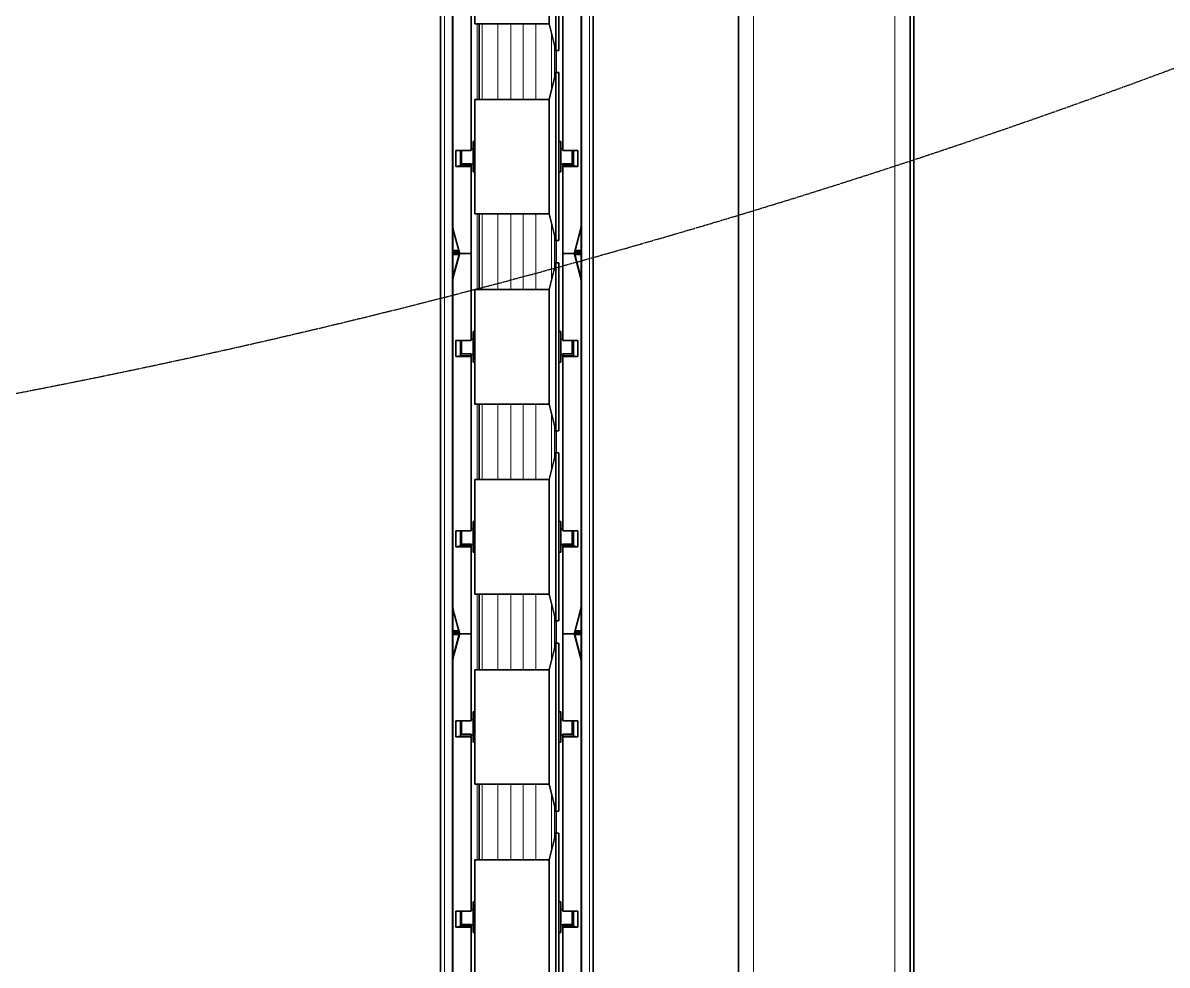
# Model space of a CAD drawing. Header units: inches. Extents: x 185496 to 352137, y 107182 to 179410.
# Drawn here: x 236188.3 to 236488, y 164691.1 to 164937.9 of the extents above; entities that cross this region are included whole.
import ezdxf

# ---------------------------------------------------------------- set-up
doc = ezdxf.new("R2010")
doc.units = ezdxf.units.IN
doc.header["$MEASUREMENT"] = 0
doc.linetypes.add('DASH', pattern=[0.35, 0.25, -0.1])

# ---------------------------------------------------------------- blocks, each defined once
blk = doc.blocks.new('liaojia')
at = {"color": 7, "lineweight": 35}
for p, q in [((799085.27, -280753.72), (799085.27, -279353.72)), ((799086.27, -280753.72), (799086.27, -279353.72)), ((799131.27, -280708.72), (799131.27, -279448.77)), ((799169.27, -280642.43), (799169.27, -279446.99)), ((799169.27, -280642.59), (799169.27, -279449.31)), ((799209.27, -280642.43), (799209.27, -279446.99)), ((799172.47, -280642.36), (799172.47, -279465.13))]:
    blk.add_line(p, q, dxfattribs=at)
at = {"color": 7, "lineweight": 13}
for p, q in [((799090.27, -280708.72), (799090.27, -279444.77)), ((799127.27, -280708.72), (799127.27, -279448.77)), ((799206.27, -280642.34), (799206.27, -279446.91)), ((799208.27, -280642.34), (799208.27, -279446.91)), ((799170.27, -280642.34), (799170.27, -279465.13)), ((799172.27, -280642.34), (799172.27, -279465.13))]:
    blk.add_line(p, q, dxfattribs=at)
at = {"color": 7, "lineweight": 35, "ltscale": 0.057032}
for p, q in [((799177.27, -280243.87), (799177.27, -280266.68)), ((799201.27, -280266.68), (799201.27, -280243.87)), ((799177.27, -280320.67), (799177.27, -280343.49)), ((799201.27, -280343.49), (799201.27, -280320.67)), ((799177.27, -280343.49), (799177.27, -280366.3)), ((799201.27, -280366.3), (799201.27, -280343.49)), ((799177.27, -280420.29), (799177.27, -280443.1)), ((799201.27, -280443.1), (799201.27, -280420.29)), ((799177.27, -280443.1), (799177.27, -280465.92)), ((799201.27, -280465.92), (799201.27, -280443.1))]:
    blk.add_line(p, q, dxfattribs=at)
at = {"color": 7, "lineweight": 35, "ltscale": 0.050207}
for p, q in [((799178.27, -280247.25), (799178.27, -280267.33)), ((799179.07, -280247.25), (799179.07, -280267.33)), ((799178.27, -280346.87), (799178.27, -280366.95)), ((799179.07, -280346.87), (799179.07, -280366.95)), ((799178.27, -280446.48), (799178.27, -280466.57)), ((799179.07, -280446.48), (799179.07, -280466.57))]:
    blk.add_line(p, q, dxfattribs=at)
at = {"color": 7, "lineweight": 35, "ltscale": 0.212965}
for p, q in [((799172.47, -280251.08), (799172.47, -280336.27)), ((799206.07, -280336.27), (799206.07, -280251.08)), ((799172.47, -280350.7), (799172.47, -280435.89)), ((799206.07, -280435.89), (799206.07, -280350.7)), ((799172.47, -280450.32), (799172.47, -280535.51)), ((799206.07, -280535.51), (799206.07, -280450.32))]:
    blk.add_line(p, q, dxfattribs=at)
at = {"color": 7, "lineweight": 35, "ltscale": 0.034232}
for p, q in [((799180.82, -280254.25), (799180.82, -280267.94)), ((799200.27, -280254.25), (799200.27, -280267.94)), ((799180.82, -280304.06), (799180.82, -280317.75)), ((799200.27, -280304.06), (799200.27, -280317.75)), ((799180.82, -280353.87), (799180.82, -280367.56)), ((799200.27, -280353.87), (799200.27, -280367.56)), ((799180.82, -280403.67), (799180.82, -280417.37)), ((799200.27, -280403.67), (799200.27, -280417.37)), ((799180.82, -280453.48), (799180.82, -280467.18)), ((799200.27, -280453.48), (799200.27, -280467.18)), ((799180.82, -280503.29), (799180.82, -280516.99)), ((799200.27, -280516.99), (799200.27, -280503.29))]:
    blk.add_line(p, q, dxfattribs=at)
at = {"color": 7, "lineweight": 35, "ltscale": 0.01046}
for p, q in [((799173.31, -280270.86), (799173.31, -280266.68)), ((799205.24, -280266.68), (799205.24, -280270.86)), ((799173.31, -280320.67), (799173.31, -280316.49)), ((799205.24, -280316.49), (799205.24, -280320.67)), ((799173.31, -280370.48), (799173.31, -280366.3)), ((799205.24, -280366.3), (799205.24, -280370.48)), ((799173.31, -280420.29), (799173.31, -280416.11)), ((799205.24, -280416.11), (799205.24, -280420.29)), ((799173.31, -280470.1), (799173.31, -280465.92)), ((799205.24, -280465.92), (799205.24, -280470.1))]:
    blk.add_line(p, q, dxfattribs=at)
at = {"color": 7, "lineweight": 35, "ltscale": 0.009914}
for p, q in [((799173.31, -280266.68), (799177.27, -280266.68)), ((799201.27, -280266.68), (799205.24, -280266.68)), ((799177.27, -280270.86), (799173.31, -280270.86)), ((799205.24, -280270.86), (799201.27, -280270.86)), ((799173.31, -280316.49), (799177.27, -280316.49)), ((799201.27, -280316.49), (799205.24, -280316.49)), ((799177.27, -280320.67), (799173.31, -280320.67)), ((799205.24, -280320.67), (799201.27, -280320.67)), ((799173.31, -280366.3), (799177.27, -280366.3)), ((799201.27, -280366.3), (799205.24, -280366.3)), ((799177.27, -280370.48), (799173.31, -280370.48)), ((799205.24, -280370.48), (799201.27, -280370.48)), ((799173.31, -280416.11), (799177.27, -280416.11)), ((799201.27, -280416.11), (799205.24, -280416.11)), ((799177.27, -280420.29), (799173.31, -280420.29)), ((799205.24, -280420.29), (799201.27, -280420.29)), ((799173.31, -280465.92), (799177.27, -280465.92)), ((799201.27, -280465.92), (799205.24, -280465.92)), ((799177.27, -280470.1), (799173.31, -280470.1)), ((799205.24, -280470.1), (799201.27, -280470.1))]:
    blk.add_line(p, q, dxfattribs=at)
at = {"color": 7, "lineweight": 35, "ltscale": 0.002965}
for p, q in [((799174.47, -280266.9), (799173.31, -280266.68)), ((799205.24, -280266.68), (799204.07, -280266.9)), ((799174.47, -280316.71), (799173.31, -280316.49)), ((799205.24, -280316.49), (799204.07, -280316.71)), ((799174.47, -280366.52), (799173.31, -280366.3)), ((799205.24, -280366.3), (799204.07, -280366.52)), ((799174.47, -280416.33), (799173.31, -280416.11)), ((799205.24, -280416.11), (799204.07, -280416.33)), ((799174.47, -280466.14), (799173.31, -280465.92)), ((799205.24, -280465.92), (799204.07, -280466.14))]:
    blk.add_line(p, q, dxfattribs=at)
at = {"color": 7, "lineweight": 35, "ltscale": 0.007}
for p, q in [((799174.47, -280266.9), (799177.27, -280266.9)), ((799204.07, -280266.9), (799201.27, -280266.9)), ((799174.47, -280316.71), (799177.27, -280316.71)), ((799201.27, -280316.71), (799204.07, -280316.71)), ((799174.47, -280366.52), (799177.27, -280366.52)), ((799204.07, -280366.52), (799201.27, -280366.52)), ((799174.47, -280416.33), (799177.27, -280416.33)), ((799201.27, -280416.33), (799204.07, -280416.33)), ((799174.47, -280466.14), (799177.27, -280466.14)), ((799204.07, -280466.14), (799201.27, -280466.14))]:
    blk.add_line(p, q, dxfattribs=at)
at = {"color": 7, "lineweight": 35, "ltscale": 0.009915}
for p, q in [((799174.47, -280270.86), (799174.47, -280266.9)), ((799204.07, -280266.9), (799204.07, -280270.86)), ((799174.47, -280316.71), (799174.47, -280320.67)), ((799204.07, -280320.67), (799204.07, -280316.71)), ((799174.47, -280370.48), (799174.47, -280366.52)), ((799204.07, -280366.52), (799204.07, -280370.48)), ((799174.47, -280416.33), (799174.47, -280420.29)), ((799204.07, -280420.29), (799204.07, -280416.33)), ((799174.47, -280470.1), (799174.47, -280466.14)), ((799204.07, -280466.14), (799204.07, -280470.1))]:
    blk.add_line(p, q, dxfattribs=at)
at = {"color": 7, "lineweight": 35, "ltscale": 0.000749969}
for p, q in [((799174.47, -280267.36), (799174.77, -280267.36)), ((799203.77, -280267.36), (799204.07, -280267.36)), ((799174.77, -280317.17), (799174.47, -280317.17)), ((799204.07, -280317.17), (799203.77, -280317.17)), ((799174.47, -280366.98), (799174.77, -280366.98)), ((799203.77, -280366.98), (799204.07, -280366.98)), ((799174.77, -280416.79), (799174.47, -280416.79)), ((799204.07, -280416.79), (799203.77, -280416.79)), ((799174.47, -280466.59), (799174.77, -280466.59)), ((799203.77, -280466.59), (799204.07, -280466.59))]:
    blk.add_line(p, q, dxfattribs=at)
at = {"color": 7, "lineweight": 35, "ltscale": 0.00625}
for p, q in [((799177.27, -280267.36), (799174.77, -280267.36)), ((799203.77, -280267.36), (799201.27, -280267.36)), ((799177.27, -280317.17), (799174.77, -280317.17)), ((799203.77, -280317.17), (799201.27, -280317.17)), ((799177.27, -280366.98), (799174.77, -280366.98)), ((799203.77, -280366.98), (799201.27, -280366.98)), ((799177.27, -280416.79), (799174.77, -280416.79)), ((799203.77, -280416.79), (799201.27, -280416.79)), ((799177.27, -280466.59), (799174.77, -280466.59)), ((799203.77, -280466.59), (799201.27, -280466.59))]:
    blk.add_line(p, q, dxfattribs=at)
at = {"color": 7, "lineweight": 35, "ltscale": 0.004289}
for p, q in [((799174.77, -280269.07), (799174.77, -280267.36)), ((799203.77, -280267.36), (799203.77, -280269.07)), ((799174.77, -280318.88), (799174.77, -280317.17)), ((799203.77, -280317.17), (799203.77, -280318.88)), ((799174.77, -280368.69), (799174.77, -280366.98)), ((799203.77, -280366.98), (799203.77, -280368.69)), ((799174.77, -280418.5), (799174.77, -280416.79)), ((799203.77, -280416.79), (799203.77, -280418.5)), ((799174.77, -280468.31), (799174.77, -280466.59)), ((799203.77, -280466.59), (799203.77, -280468.31))]:
    blk.add_line(p, q, dxfattribs=at)
at = {"color": 7, "lineweight": 35, "ltscale": 0.000555229}
for p, q in [((799177.27, -280266.68), (799177.27, -280266.9)), ((799201.27, -280266.9), (799201.27, -280266.68)), ((799177.27, -280316.49), (799177.27, -280316.71)), ((799201.27, -280316.71), (799201.27, -280316.49)), ((799177.27, -280416.11), (799177.27, -280416.33)), ((799201.27, -280416.33), (799201.27, -280416.11)), ((799177.27, -280465.92), (799177.27, -280466.14)), ((799201.27, -280466.14), (799201.27, -280465.92))]:
    blk.add_line(p, q, dxfattribs=at)
at = {"color": 7, "lineweight": 35, "ltscale": 0.001138}
for p, q in [((799177.27, -280266.9), (799177.27, -280267.36)), ((799201.27, -280267.36), (799201.27, -280266.9)), ((799177.27, -280316.71), (799177.27, -280317.17)), ((799201.27, -280317.17), (799201.27, -280316.71)), ((799177.27, -280366.52), (799177.27, -280366.98)), ((799201.27, -280366.98), (799201.27, -280366.52)), ((799177.27, -280416.33), (799177.27, -280416.79)), ((799201.27, -280416.79), (799201.27, -280416.33)), ((799177.27, -280466.14), (799177.27, -280466.59)), ((799201.27, -280466.59), (799201.27, -280466.14))]:
    blk.add_line(p, q, dxfattribs=at)
at = {"color": 7, "lineweight": 35, "ltscale": 0.00125}
for p, q in [((799177.27, -280267.25), (799177.77, -280267.25)), ((799177.77, -280265.25), (799178.27, -280265.25)), ((799200.27, -280265.25), (799200.77, -280265.25)), ((799200.77, -280267.25), (799201.27, -280267.25)), ((799177.27, -280271.25), (799177.77, -280271.25)), ((799177.77, -280273.25), (799178.27, -280273.25)), ((799200.27, -280273.25), (799200.77, -280273.25)), ((799200.77, -280271.25), (799201.27, -280271.25)), ((799177.77, -280315.06), (799178.27, -280315.06)), ((799200.27, -280315.06), (799200.77, -280315.06)), ((799177.27, -280317.06), (799177.77, -280317.06)), ((799200.77, -280317.06), (799201.27, -280317.06)), ((799177.27, -280321.06), (799177.77, -280321.06)), ((799200.77, -280321.06), (799201.27, -280321.06)), ((799177.77, -280323.06), (799178.27, -280323.06)), ((799200.27, -280323.06), (799200.77, -280323.06)), ((799177.27, -280366.87), (799177.77, -280366.87)), ((799177.77, -280364.87), (799178.27, -280364.87)), ((799200.27, -280364.87), (799200.77, -280364.87)), ((799200.77, -280366.87), (799201.27, -280366.87)), ((799177.27, -280370.87), (799177.77, -280370.87)), ((799177.77, -280372.87), (799178.27, -280372.87)), ((799200.27, -280372.87), (799200.77, -280372.87)), ((799200.77, -280370.87), (799201.27, -280370.87)), ((799177.77, -280414.67), (799178.27, -280414.67)), ((799200.27, -280414.67), (799200.77, -280414.67)), ((799177.27, -280416.67), (799177.77, -280416.67)), ((799200.77, -280416.67), (799201.27, -280416.67)), ((799177.27, -280420.67), (799177.77, -280420.67)), ((799200.77, -280420.67), (799201.27, -280420.67)), ((799177.77, -280422.67), (799178.27, -280422.67)), ((799200.27, -280422.67), (799200.77, -280422.67)), ((799177.77, -280464.48), (799178.27, -280464.48)), ((799200.27, -280464.48), (799200.77, -280464.48)), ((799177.27, -280466.48), (799177.77, -280466.48)), ((799200.77, -280466.48), (799201.27, -280466.48)), ((799177.27, -280470.48), (799177.77, -280470.48)), ((799200.77, -280470.48), (799201.27, -280470.48)), ((799177.77, -280472.48), (799178.27, -280472.48)), ((799200.27, -280472.48), (799200.77, -280472.48))]:
    blk.add_line(p, q, dxfattribs=at)
at = {"color": 7, "lineweight": 35, "ltscale": 0.009128}
for p, q in [((799177.77, -280265.25), (799177.77, -280268.9)), ((799200.77, -280268.9), (799200.77, -280265.25)), ((799177.77, -280364.87), (799177.77, -280368.52)), ((799200.77, -280368.52), (799200.77, -280364.87))]:
    blk.add_line(p, q, dxfattribs=at)
at = {"color": 7, "lineweight": 35, "ltscale": 0.059793}
for p, q in [((799178.27, -280267.33), (799178.27, -280291.25)), ((799179.07, -280267.33), (799179.07, -280291.25)), ((799178.27, -280366.95), (799178.27, -280390.87)), ((799179.07, -280366.95), (799179.07, -280390.87)), ((799178.27, -280466.57), (799178.27, -280490.48)), ((799179.07, -280466.57), (799179.07, -280490.48))]:
    blk.add_line(p, q, dxfattribs=at)
at = {"color": 7, "lineweight": 35, "ltscale": 0.040768}
for p, q in [((799180.82, -280267.94), (799180.82, -280284.25)), ((799200.27, -280284.25), (799200.27, -280267.94)), ((799180.82, -280317.75), (799180.82, -280334.06)), ((799200.27, -280334.06), (799200.27, -280317.75)), ((799180.82, -280367.56), (799180.82, -280383.87)), ((799200.27, -280383.87), (799200.27, -280367.56)), ((799180.82, -280417.37), (799180.82, -280433.67)), ((799200.27, -280433.67), (799200.27, -280417.37)), ((799180.82, -280467.18), (799180.82, -280483.48)), ((799200.27, -280483.48), (799200.27, -280467.18))]:
    blk.add_line(p, q, dxfattribs=at)
at = {"color": 7, "lineweight": 35, "ltscale": 0.004478}
for p, q in [((799174.77, -280270.86), (799174.77, -280269.07)), ((799203.77, -280269.07), (799203.77, -280270.86)), ((799174.77, -280320.67), (799174.77, -280318.88)), ((799203.77, -280318.88), (799203.77, -280320.67)), ((799174.77, -280370.48), (799174.77, -280368.69)), ((799203.77, -280368.69), (799203.77, -280370.48)), ((799174.77, -280420.29), (799174.77, -280418.5)), ((799203.77, -280418.5), (799203.77, -280420.29)), ((799174.77, -280470.1), (799174.77, -280468.31)), ((799203.77, -280468.31), (799203.77, -280470.1))]:
    blk.add_line(p, q, dxfattribs=at)
at = {"color": 7, "lineweight": 35, "ltscale": 0.114064}
for p, q in [((799177.27, -280270.86), (799177.27, -280316.49)), ((799201.27, -280316.49), (799201.27, -280270.86)), ((799177.27, -280370.48), (799177.27, -280416.11)), ((799201.27, -280416.11), (799201.27, -280370.48)), ((799177.27, -280470.1), (799177.27, -280515.73)), ((799201.27, -280515.73), (799201.27, -280470.1))]:
    blk.add_line(p, q, dxfattribs=at)
at = {"color": 7, "lineweight": 35, "ltscale": 0.010872}
for p, q in [((799177.77, -280268.9), (799177.77, -280273.25)), ((799200.77, -280273.25), (799200.77, -280268.9)), ((799177.77, -280323.06), (799177.77, -280318.71)), ((799200.77, -280318.71), (799200.77, -280323.06)), ((799177.77, -280368.52), (799177.77, -280372.87)), ((799200.77, -280372.87), (799200.77, -280368.52)), ((799177.77, -280422.67), (799177.77, -280418.33)), ((799200.77, -280418.33), (799200.77, -280422.67)), ((799177.77, -280468.14), (799177.77, -280472.48)), ((799200.77, -280472.48), (799200.77, -280468.14))]:
    blk.add_line(p, q, dxfattribs=at)
at = {"color": 7, "lineweight": 35, "ltscale": 0.018036}
for p, q in [((799180.82, -280284.25), (799179.07, -280291.25)), ((799180.82, -280304.06), (799179.07, -280297.06)), ((799180.82, -280334.06), (799179.07, -280341.06)), ((799180.82, -280353.87), (799179.07, -280346.87)), ((799180.82, -280383.87), (799179.07, -280390.87)), ((799180.82, -280403.67), (799179.07, -280396.67)), ((799180.82, -280433.67), (799179.07, -280440.67)), ((799180.82, -280453.48), (799179.07, -280446.48)), ((799180.82, -280483.48), (799179.07, -280490.48)), ((799180.82, -280503.29), (799179.07, -280496.29))]:
    blk.add_line(p, q, dxfattribs=at)
at = {"color": 7, "lineweight": 35, "ltscale": 0.048637}
for p, q in [((799180.82, -280284.25), (799200.27, -280284.25)), ((799180.82, -280304.06), (799200.27, -280304.06)), ((799180.82, -280334.06), (799200.27, -280334.06)), ((799180.82, -280353.87), (799200.27, -280353.87)), ((799180.82, -280383.87), (799200.27, -280383.87)), ((799180.82, -280403.67), (799200.27, -280403.67)), ((799180.82, -280433.67), (799200.27, -280433.67)), ((799180.82, -280453.48), (799200.27, -280453.48)), ((799180.82, -280483.48), (799200.27, -280483.48)), ((799180.82, -280503.29), (799200.27, -280503.29))]:
    blk.add_line(p, q, dxfattribs=at)
at = {"color": 7, "lineweight": 13, "ltscale": 0.049524}
for p, q in [((799184.31, -280304.06), (799184.31, -280284.25)), ((799187.67, -280304.06), (799187.67, -280284.25)), ((799190.88, -280304.06), (799190.88, -280284.25)), ((799194.24, -280304.06), (799194.24, -280284.25)), ((799198.36, -280304.06), (799198.36, -280284.25)), ((799199.67, -280304.06), (799199.67, -280284.25)), ((799184.31, -280353.87), (799184.31, -280334.06)), ((799187.67, -280353.87), (799187.67, -280334.06)), ((799190.88, -280353.87), (799190.88, -280334.06)), ((799194.24, -280353.87), (799194.24, -280334.06)), ((799198.36, -280353.87), (799198.36, -280334.06)), ((799199.67, -280353.87), (799199.67, -280334.06)), ((799184.31, -280403.67), (799184.31, -280383.87)), ((799187.67, -280403.67), (799187.67, -280383.87)), ((799190.88, -280403.67), (799190.88, -280383.87)), ((799194.24, -280403.67), (799194.24, -280383.87)), ((799198.36, -280403.67), (799198.36, -280383.87)), ((799199.67, -280403.67), (799199.67, -280383.87)), ((799184.31, -280453.48), (799184.31, -280433.67)), ((799187.67, -280453.48), (799187.67, -280433.67)), ((799190.88, -280453.48), (799190.88, -280433.67)), ((799194.24, -280453.48), (799194.24, -280433.67)), ((799198.36, -280453.48), (799198.36, -280433.67)), ((799199.67, -280453.48), (799199.67, -280433.67)), ((799184.31, -280503.29), (799184.31, -280483.48)), ((799187.67, -280503.29), (799187.67, -280483.48)), ((799190.88, -280503.29), (799190.88, -280483.48)), ((799194.24, -280503.29), (799194.24, -280483.48)), ((799198.36, -280503.29), (799198.36, -280483.48)), ((799199.67, -280503.29), (799199.67, -280483.48))]:
    blk.add_line(p, q, dxfattribs=at)
at = {"color": 7, "lineweight": 35, "ltscale": 0.049524}
for p, q in [((799199.17, -280304.06), (799199.17, -280284.25)), ((799199.17, -280353.87), (799199.17, -280334.06)), ((799199.17, -280403.67), (799199.17, -280383.87)), ((799199.17, -280453.48), (799199.17, -280433.67)), ((799199.17, -280503.29), (799199.17, -280483.48))]:
    blk.add_line(p, q, dxfattribs=at)
at = {"color": 7, "lineweight": 13, "ltscale": 0.036824}
for p, q in [((799180.19, -280301.52), (799180.19, -280286.79)), ((799180.19, -280351.32), (799180.19, -280336.6)), ((799180.19, -280401.13), (799180.19, -280386.41)), ((799180.19, -280450.94), (799180.19, -280436.21)), ((799180.19, -280500.75), (799180.19, -280486.02))]:
    blk.add_line(p, q, dxfattribs=at)
at = {"color": 7, "lineweight": 35, "ltscale": 0.002}
for p, q in [((799178.27, -280291.25), (799179.07, -280291.25)), ((799178.27, -280297.06), (799179.07, -280297.06)), ((799178.27, -280341.06), (799179.07, -280341.06)), ((799178.27, -280346.87), (799179.07, -280346.87)), ((799178.27, -280390.87), (799179.07, -280390.87)), ((799178.27, -280396.67), (799179.07, -280396.67)), ((799178.27, -280440.67), (799179.07, -280440.67)), ((799178.27, -280446.48), (799179.07, -280446.48)), ((799178.27, -280490.48), (799179.07, -280490.48)), ((799178.27, -280496.29), (799179.07, -280496.29))]:
    blk.add_line(p, q, dxfattribs=at)
at = {"color": 7, "lineweight": 13, "ltscale": 0.014524}
for p, q in [((799178.87, -280297.06), (799178.87, -280291.25)), ((799178.87, -280346.87), (799178.87, -280341.06)), ((799178.87, -280396.67), (799178.87, -280390.87)), ((799178.87, -280446.48), (799178.87, -280440.67)), ((799178.87, -280496.29), (799178.87, -280490.48))]:
    blk.add_line(p, q, dxfattribs=at)
at = {"color": 7, "lineweight": 35, "ltscale": 0.02054}
for p, q in [((799179.37, -280298.26), (799179.37, -280290.04)), ((799179.37, -280348.07), (799179.37, -280339.85)), ((799179.37, -280397.88), (799179.37, -280389.66)), ((799179.37, -280447.69), (799179.37, -280439.47)), ((799179.37, -280497.5), (799179.37, -280489.28))]:
    blk.add_line(p, q, dxfattribs=at)
at = {"color": 7, "lineweight": 35, "ltscale": 0.050206}
for p, q in [((799178.27, -280297.06), (799178.27, -280317.14)), ((799179.07, -280297.06), (799179.07, -280317.14)), ((799178.27, -280396.67), (799178.27, -280416.76)), ((799179.07, -280396.67), (799179.07, -280416.76)), ((799178.27, -280496.29), (799178.27, -280516.38)), ((799179.07, -280496.29), (799179.07, -280516.38))]:
    blk.add_line(p, q, dxfattribs=at)
at = {"color": 7, "lineweight": 35, "ltscale": 0.009129}
for p, q in [((799177.77, -280318.71), (799177.77, -280315.06)), ((799200.77, -280315.06), (799200.77, -280318.71)), ((799177.77, -280418.33), (799177.77, -280414.67)), ((799200.77, -280414.67), (799200.77, -280418.33)), ((799177.77, -280464.48), (799177.77, -280468.14)), ((799200.77, -280468.14), (799200.77, -280464.48))]:
    blk.add_line(p, q, dxfattribs=at)
at = {"color": 7, "lineweight": 35, "ltscale": 0.059794}
for p, q in [((799178.27, -280317.14), (799178.27, -280341.06)), ((799179.07, -280317.14), (799179.07, -280341.06)), ((799178.27, -280416.76), (799178.27, -280440.67)), ((799179.07, -280416.76), (799179.07, -280440.67))]:
    blk.add_line(p, q, dxfattribs=at)
at = {"color": 7, "lineweight": 35, "ltscale": 3.43323e-05}
for p, q in [((799172.47, -280336.27), (799172.47, -280336.28)), ((799172.47, -280435.89), (799172.47, -280435.9))]:
    blk.add_line(p, q, dxfattribs=at)
at = {"color": 7, "lineweight": 35, "ltscale": 0.000675583}
blk.add_line((799206.07, -280336.54), (799206.07, -280336.27), dxfattribs=at)
at = {"color": 7, "lineweight": 35, "ltscale": 0.036059}
for p, q in [((799206.07, -280350.7), (799206.07, -280336.28)), ((799206.07, -280450.32), (799206.07, -280435.9))]:
    blk.add_line(p, q, dxfattribs=at)
at = {"color": 7, "lineweight": 35, "ltscale": 0.015631}
for p, q in [((799172.61, -280337.3), (799174.23, -280343.34)), ((799204.31, -280343.34), (799205.94, -280337.3)), ((799174.23, -280343.63), (799172.61, -280349.67)), ((799205.94, -280349.67), (799204.31, -280343.63)), ((799172.61, -280436.92), (799174.23, -280442.96)), ((799204.31, -280442.96), (799205.94, -280436.92)), ((799174.23, -280443.25), (799172.61, -280449.29)), ((799205.94, -280449.29), (799204.31, -280443.25))]:
    blk.add_line(p, q, dxfattribs=at)
at = {"color": 7, "lineweight": 13, "ltscale": 0.000675201}
for p, q in [((799172.61, -280337.57), (799172.61, -280337.3)), ((799205.94, -280337.3), (799205.94, -280337.57))]:
    blk.add_line(p, q, dxfattribs=at)
at = {"color": 7, "lineweight": 35, "ltscale": 0.014724}
for p, q in [((799174.14, -280343.26), (799172.61, -280337.57)), ((799205.94, -280337.57), (799204.41, -280343.26)), ((799174.14, -280442.88), (799172.61, -280437.19)), ((799205.94, -280437.19), (799204.41, -280442.88))]:
    blk.add_line(p, q, dxfattribs=at)
at = {"color": 7, "lineweight": 35, "ltscale": 0.000635388}
for p, q in [((799172.54, -280343.26), (799172.47, -280343.01)), ((799172.47, -280344.5), (799172.54, -280344.25)), ((799172.54, -280442.88), (799172.47, -280442.63))]:
    blk.add_line(p, q, dxfattribs=at)
at = {"color": 7, "lineweight": 35, "ltscale": 0.001135}
for p, q in [((799172.47, -280343.58), (799172.59, -280344.02)), ((799205.95, -280344.02), (799206.07, -280343.58)), ((799172.47, -280443.2), (799172.59, -280443.64)), ((799205.95, -280443.64), (799206.07, -280443.2))]:
    blk.add_line(p, q, dxfattribs=at)
at = {"color": 7, "lineweight": 35, "ltscale": 0.004}
for p, q in [((799172.54, -280343.26), (799174.14, -280343.26)), ((799204.41, -280343.26), (799206.01, -280343.26)), ((799172.54, -280442.88), (799174.14, -280442.88)), ((799204.41, -280442.88), (799206.01, -280442.88))]:
    blk.add_line(p, q, dxfattribs=at)
at = {"color": 7, "lineweight": 35, "ltscale": 0.000697327}
for p, q in [((799172.54, -280343.54), (799172.54, -280343.26)), ((799206.01, -280343.26), (799206.01, -280343.54))]:
    blk.add_line(p, q, dxfattribs=at)
at = {"color": 7, "lineweight": 35, "ltscale": 0.004223}
for p, q in [((799174.23, -280343.54), (799172.54, -280343.54)), ((799206.01, -280343.54), (799204.32, -280343.54)), ((799174.23, -280443.16), (799172.54, -280443.16)), ((799206.01, -280443.16), (799204.32, -280443.16))]:
    blk.add_line(p, q, dxfattribs=at)
at = {"color": 7, "lineweight": 35, "ltscale": 0.001289}
for p, q in [((799172.67, -280344.03), (799172.54, -280343.54)), ((799206.01, -280343.54), (799205.87, -280344.03))]:
    blk.add_line(p, q, dxfattribs=at)
at = {"color": 7, "lineweight": 35, "ltscale": 0.003818}
for p, q in [((799174.07, -280344.25), (799172.54, -280344.25)), ((799206.01, -280344.25), (799204.48, -280344.25)), ((799174.07, -280443.87), (799172.54, -280443.87)), ((799206.01, -280443.87), (799204.48, -280443.87))]:
    blk.add_line(p, q, dxfattribs=at)
at = {"color": 7, "lineweight": 13, "ltscale": 0.000175476}
for p, q in [((799172.59, -280343.95), (799172.59, -280344.02)), ((799205.95, -280343.95), (799205.95, -280344.02)), ((799172.59, -280443.57), (799172.59, -280443.64)), ((799205.95, -280443.57), (799205.95, -280443.64))]:
    blk.add_line(p, q, dxfattribs=at)
at = {"color": 7, "lineweight": 35, "ltscale": 0.000493763}
for p, q in [((799172.59, -280343.95), (799172.65, -280344.14)), ((799205.9, -280344.14), (799205.95, -280343.95)), ((799172.59, -280443.57), (799172.65, -280443.76)), ((799205.9, -280443.76), (799205.95, -280443.57))]:
    blk.add_line(p, q, dxfattribs=at)
at = {"color": 7, "lineweight": 35, "ltscale": 0.000567654}
for p, q in [((799172.62, -280344.25), (799172.67, -280344.03)), ((799205.87, -280344.03), (799205.93, -280344.25))]:
    blk.add_line(p, q, dxfattribs=at)
at = {"color": 7, "lineweight": 35, "ltscale": 0.003631}
for p, q in [((799174.13, -280344.03), (799172.67, -280344.03)), ((799172.67, -280344.03), (799174.13, -280344.03)), ((799205.87, -280344.03), (799204.42, -280344.03)), ((799204.42, -280344.03), (799205.87, -280344.03)), ((799174.13, -280443.65), (799172.67, -280443.65)), ((799172.67, -280443.65), (799174.13, -280443.65)), ((799205.87, -280443.65), (799204.42, -280443.65)), ((799204.42, -280443.65), (799205.87, -280443.65))]:
    blk.add_line(p, q, dxfattribs=at)
at = {"color": 7, "lineweight": 35, "ltscale": 0.000907162}
blk.add_line((799174.23, -280343.56), (799174.14, -280343.21), dxfattribs=at)
at = {"color": 7, "lineweight": 35, "ltscale": 0.000130653}
for p, q in [((799174.14, -280343.26), (799174.14, -280343.21)), ((799204.41, -280343.21), (799204.41, -280343.26)), ((799174.14, -280442.88), (799174.14, -280442.82)), ((799204.41, -280442.82), (799204.41, -280442.88))]:
    blk.add_line(p, q, dxfattribs=at)
at = {"color": 7, "lineweight": 13, "ltscale": 0.000544739}
for p, q in [((799174.23, -280343.34), (799174.23, -280343.56)), ((799204.31, -280343.56), (799204.31, -280343.34)), ((799174.23, -280442.96), (799174.23, -280443.17)), ((799204.31, -280443.17), (799204.31, -280442.96))]:
    blk.add_line(p, q, dxfattribs=at)
at = {"color": 7, "lineweight": 35, "ltscale": 0.007116}
for p, q in [((799174.43, -280343.49), (799177.27, -280343.49)), ((799177.27, -280343.49), (799174.43, -280343.49)), ((799201.27, -280343.49), (799204.12, -280343.49)), ((799204.12, -280343.49), (799201.27, -280343.49)), ((799174.43, -280443.1), (799177.27, -280443.1)), ((799177.27, -280443.1), (799174.43, -280443.1)), ((799201.27, -280443.1), (799204.12, -280443.1)), ((799204.12, -280443.1), (799201.27, -280443.1))]:
    blk.add_line(p, q, dxfattribs=at)
at = {"color": 7, "lineweight": 35, "ltscale": 0.000544739}
for p, q in [((799201.27, -280343.7), (799201.27, -280343.49)), ((799201.27, -280443.32), (799201.27, -280443.1))]:
    blk.add_line(p, q, dxfattribs=at)
at = {"color": 7, "lineweight": 35, "ltscale": 0.00082798}
for p, q in [((799201.27, -280344.03), (799201.27, -280343.7)), ((799201.27, -280443.65), (799201.27, -280443.32))]:
    blk.add_line(p, q, dxfattribs=at)
at = {"color": 7, "lineweight": 35, "ltscale": 0.000523186}
blk.add_line((799201.27, -280344.24), (799201.27, -280344.03), dxfattribs=at)
at = {"color": 7, "lineweight": 35, "ltscale": 0.000907211}
blk.add_line((799204.41, -280343.21), (799204.31, -280343.56), dxfattribs=at)
at = {"color": 7, "lineweight": 35, "ltscale": 0.000635438}
for p, q in [((799206.07, -280343.01), (799206.01, -280343.26)), ((799206.01, -280344.25), (799206.07, -280344.5)), ((799206.07, -280442.63), (799206.01, -280442.88))]:
    blk.add_line(p, q, dxfattribs=at)
at = {"color": 7, "lineweight": 35, "ltscale": 0.00055542}
for p, q in [((799177.27, -280366.3), (799177.27, -280366.52)), ((799201.27, -280366.52), (799201.27, -280366.3))]:
    blk.add_line(p, q, dxfattribs=at)
at = {"color": 7, "lineweight": 13, "ltscale": 0.000675392}
for p, q in [((799172.61, -280437.19), (799172.61, -280436.92)), ((799205.94, -280436.92), (799205.94, -280437.19))]:
    blk.add_line(p, q, dxfattribs=at)
at = {"color": 7, "lineweight": 35, "ltscale": 0.000675392}
blk.add_line((799206.07, -280436.16), (799206.07, -280435.89), dxfattribs=at)
at = {"color": 7, "lineweight": 35, "ltscale": 0.000635572}
blk.add_line((799172.47, -280444.12), (799172.54, -280443.87), dxfattribs=at)
at = {"color": 7, "lineweight": 35, "ltscale": 0.000697136}
for p, q in [((799172.54, -280443.16), (799172.54, -280442.88)), ((799206.01, -280442.88), (799206.01, -280443.16))]:
    blk.add_line(p, q, dxfattribs=at)
at = {"color": 7, "lineweight": 35, "ltscale": 0.00129}
for p, q in [((799172.67, -280443.65), (799172.54, -280443.16)), ((799206.01, -280443.16), (799205.87, -280443.65))]:
    blk.add_line(p, q, dxfattribs=at)
at = {"color": 7, "lineweight": 35, "ltscale": 0.000567469}
for p, q in [((799172.62, -280443.87), (799172.67, -280443.65)), ((799205.87, -280443.65), (799205.93, -280443.87))]:
    blk.add_line(p, q, dxfattribs=at)
at = {"color": 7, "lineweight": 35, "ltscale": 0.000906978}
blk.add_line((799174.23, -280443.17), (799174.14, -280442.82), dxfattribs=at)
at = {"color": 7, "lineweight": 35, "ltscale": 0.000522995}
blk.add_line((799201.27, -280443.86), (799201.27, -280443.65), dxfattribs=at)
at = {"color": 7, "lineweight": 35, "ltscale": 0.000907027}
blk.add_line((799204.41, -280442.82), (799204.31, -280443.17), dxfattribs=at)
at = {"color": 7, "lineweight": 35, "ltscale": 0.000635622}
blk.add_line((799206.01, -280443.87), (799206.07, -280444.12), dxfattribs=at)
at = {"color": 7, "lineweight": 35}
for centre, start, end in [((799172.94, -280343.92), 195.3112, 213.3397), ((799205.61, -280343.92), 326.6609, 344.6887), ((799172.94, -280443.54), 195.3112, 213.3397), ((799205.61, -280443.54), 326.6609, 344.6887)]:
    blk.add_arc(centre, 0.361, start, end, dxfattribs=at)
for centre, major_axis, start_param, end_param in [((799176.47, -280336.27), (-4, 0), 6.283185, 6.544985), ((799176.47, -280336.54), (4, 0), 3.141593, 3.403392), ((799202.07, -280336.27), (-4, 0), 2.879793, 3.141593), ((799202.07, -280336.54), (-4, 0), 2.879793, 3.141593), ((799174.43, -280343.29), (-0.2, 0), 0.261799, 1.570796), ((799174.43, -280343.68), (-0.2, 0), 4.712389, 6.021386), ((799174.43, -280343.5), (0.2, 0), 3.403392, 3.611908), ((799204.12, -280343.29), (-0.2, 0), 1.570796, 2.879793), ((799204.12, -280343.68), (-0.2, 0), 3.403392, 4.712389), ((799204.12, -280343.5), (0.2, 0), 5.81289, 6.021386), ((799176.47, -280350.7), (-4, 0), 6.021386, 6.283185), ((799202.07, -280350.7), (-4, 0), 3.141593, 3.403392), ((799176.47, -280435.89), (-4, 0), 6.283185, 6.544985), ((799176.47, -280436.16), (4, 0), 3.141593, 3.403392), ((799202.07, -280435.89), (-4, 0), 2.879793, 3.141593), ((799202.07, -280436.16), (-4, 0), 2.879793, 3.141593), ((799174.43, -280442.91), (-0.2, 0), 0.261799, 1.570796), ((799174.43, -280443.3), (-0.2, 0), 4.712389, 6.021386), ((799174.43, -280443.12), (0.2, 0), 3.403392, 3.611908), ((799204.12, -280442.91), (-0.2, 0), 1.570796, 2.879793), ((799204.12, -280443.3), (-0.2, 0), 3.403392, 4.712389), ((799204.12, -280443.12), (0.2, 0), 5.81289, 6.021386), ((799176.47, -280450.32), (-4, 0), 6.021386, 6.283185), ((799202.07, -280450.32), (-4, 0), 3.141593, 3.403392)]:
    blk.add_ellipse(centre, major_axis=major_axis, ratio=0.996195, start_param=start_param, end_param=end_param, dxfattribs=at)

msp = doc.modelspace()

# ---------------------------------------------------------------- linework, layer by layer
at = {"color": 5, "linetype": 'DASH'}
msp.add_circle((235825, 166706.46, 276290.76), 1900, dxfattribs=at)

# ---------------------------------------------------------------- block references
at = {"color": 30, "rotation": 180}
msp.add_blockref('liaojia', (1035506.93, -115565.57, 276290.76), dxfattribs=at)

doc.saveas('drawing.dxf')
